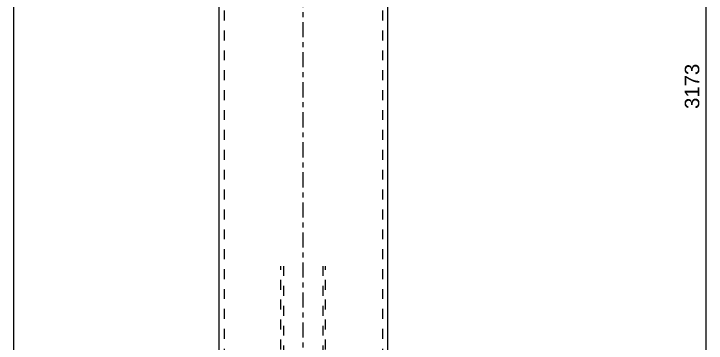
# Model space of a CAD drawing. Header units: millimetres. Extents: x -370 to 471, y -230 to 364.
# Drawn here: x -57.1 to 79.4, y 105.2 to 170.1 of the extents above; entities that cross this region are included whole.
import ezdxf

# ---------------------------------------------------------------- set-up
doc = ezdxf.new("R2010")
doc.units = ezdxf.units.MM
doc.linetypes.add('DXK_LINE_DOT2', pattern=[3.9198, 1.9599, -1.9599])
doc.linetypes.add('DXK_LINE_DOT3', pattern=[5.9187, 2.979, -0.9799, 0.9799, -0.9799])
doc.styles.add('Arial', font='ARIAL.TTF', dxfattribs={"height": 0.2})

# ---------------------------------------------------------------- blocks, each defined once
blk = doc.blocks.new('Part-284936230-2344 - 2342')
at = {"color": 7, "linetype": 'DXK_LINE_DOT2'}
for p, q in [((-4.4, 72.61), (-4.4, 120.4)), ((-3.87, 120.4), (-3.87, 72.61)), ((3.87, 120.4), (3.87, 72.61)), ((4.4, 72.61), (4.4, 120.4)), ((-3.33, 75.95), (-3.74, 75.7)), ((-3.33, 75.95), (3.33, 75.95)), ((3.74, 75.7), (3.33, 75.95)), ((-4.32, 73.95), (-4.4, 72.72)), ((-3.54, 74.21), (-3.33, 74.33)), ((-3.33, 74.33), (3.33, 74.33)), ((3.33, 74.33), (3.54, 74.21)), ((4.4, 72.72), (4.32, 73.95)), ((-4.4, 72.61), (-4.4, 72.61)), ((4.4, 72.61), (-4.4, 72.61)), ((-4.4, 72.61), (-3.87, 72.61)), ((-3.87, 72.72), (-3.83, 73.34)), ((3.83, 73.34), (3.87, 72.72)), ((4.4, 72.61), (3.87, 72.61)), ((4.4, 72.61), (4.4, 72.61))]:
    blk.add_line(p, q, dxfattribs=at)
for centre, radius, start, end in [((-0.48, 73.66), 3.85, 147.8915, 175.5871), ((0.48, 73.66), 3.85, 4.4129, 32.1085), ((-1.91, 73.19), 1.92, 147.8915, 175.5871), ((1.91, 73.19), 1.92, 4.4129, 32.1085)]:
    blk.add_arc(centre, radius, start, end, dxfattribs=at)
blk = doc.blocks.new('Part-284936230-2430 - 2342')
at = {"color": 2, "linetype": 'Continuous'}
for p, q in [((-16.67, 296.17), (-16.67, 23.43)), ((16.67, 23.43), (16.67, 296.17))]:
    blk.add_line(p, q, dxfattribs=at)
at = {"color": 7, "linetype": 'DXK_LINE_DOT2'}
for p, q in [((-15.6, 296.17), (-15.6, 23.43)), ((15.6, 296.17), (15.6, 23.43))]:
    blk.add_line(p, q, dxfattribs=at)
at = {"color": 7, "linetype": 'DXK_LINE_DOT3'}
blk.add_line((0, 23.43), (0, 296.17), dxfattribs=at)
blk = doc.blocks.new('StraightDimension-284936230-26102 - 2342')
at = {"color": 7, "linetype": 'Continuous'}
blk.add_line((79.43, 50.02), (79.43, 261.57), dxfattribs=at)
at = {"color": 0}
blk.add_wipeout([(78.68, 160.84), (74.48, 160.84), (74.48, 150.75), (78.68, 150.75)], dxfattribs=at)
at = {"color": 3, "style": 'Arial'}
blk.add_text('3173', height=2.865, rotation=90.0002, dxfattribs=at).set_placement((78.08, 151.35))
blk = doc.blocks.new('StraightDimension-284936230-26162 - 2342')
at = {"color": 7, "linetype": 'Continuous'}
blk.add_line((-57.05, 69), (-57.05, 283.86), dxfattribs=at)

msp = doc.modelspace()

# ---------------------------------------------------------------- block references
for name in ['Part-284936230-2430 - 2342', 'StraightDimension-284936230-26162 - 2342', 'StraightDimension-284936230-26102 - 2342', 'Part-284936230-2344 - 2342']:
    msp.add_blockref(name, (0, 0))

doc.saveas('drawing.dxf')
